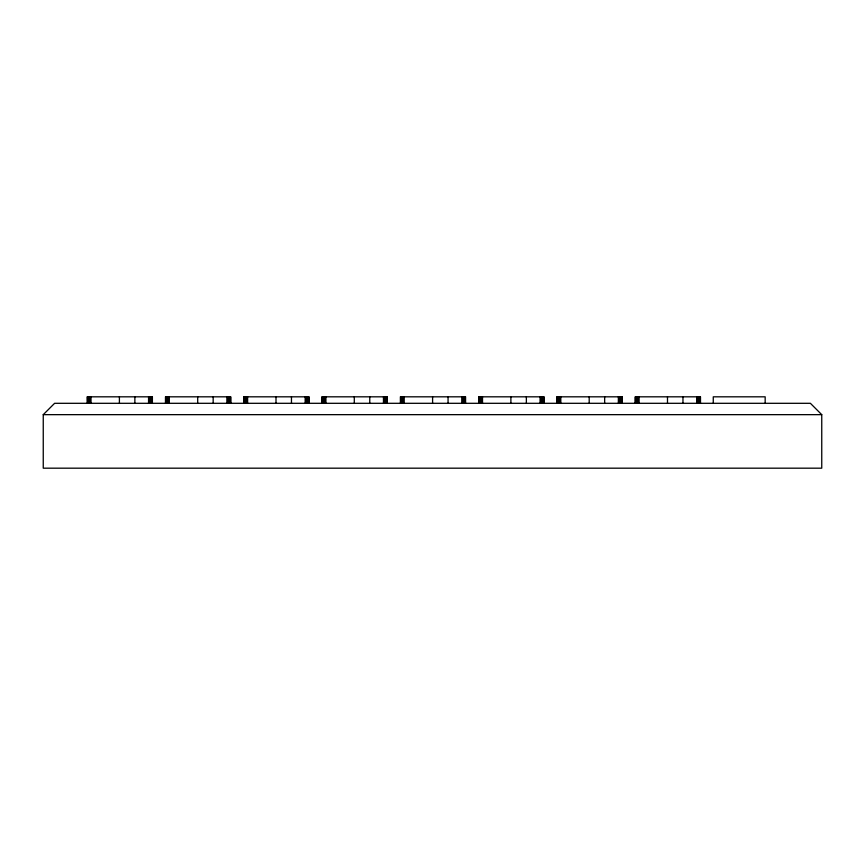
<?xml version="1.0" encoding="UTF-8"?>
<svg xmlns="http://www.w3.org/2000/svg" width="865" height="865" viewBox="0 0 865 865"><rect width="100%" height="100%" fill="white"/><g stroke="black" fill="none" stroke-linecap="round" stroke-linejoin="round"><path stroke-width="1.3" d="M43.25 414.659L54.603 403.306L810.397 403.306L821.75 414.659L821.75 468.181L43.25 468.181L43.25 414.659L821.75 414.659M556.984 396.819L622.184 396.819L622.054 403.306M765.168 403.306L765.168 396.819L713.268 396.819L713.268 403.306M700.488 403.306L700.488 396.819L635.288 396.819L635.288 403.306M700.358 396.819L700.358 403.306M700.196 396.819L700.196 403.306M699.969 396.819L699.969 403.306M699.699 396.819L699.699 403.306M699.363 396.819L699.363 403.306M698.985 396.819L698.985 403.306M698.574 396.819L698.574 403.306M698.12 396.819L698.12 403.306M697.655 396.819L697.655 403.306M696.66 396.819L696.66 403.306M682.961 396.819L682.961 403.306M667.488 396.819L667.488 403.306M639.116 396.819L639.116 403.306M638.121 396.819L638.121 403.306M637.646 396.819L637.646 403.306M637.202 396.819L637.202 403.306M636.781 396.819L636.781 403.306M636.402 396.819L636.402 403.306M636.078 396.819L636.078 403.306M635.797 396.819L635.797 403.306M635.58 396.819L635.58 403.306M635.418 396.819L635.418 403.306M621.892 396.819L621.892 403.306M621.676 396.819L621.676 403.306M621.394 396.819L621.394 403.306M621.07 396.819L621.07 403.306M620.692 396.819L620.692 403.306M620.27 396.819L620.27 403.306M619.827 396.819L619.827 403.306M619.351 396.819L619.351 403.306M618.356 396.819L618.356 403.306M604.657 396.819L604.657 403.306M589.195 396.819L589.195 403.306M560.812 396.819L560.812 403.306M559.817 396.819L559.817 403.306M559.352 396.819L559.352 403.306M558.898 396.819L558.898 403.306M558.487 396.819L558.487 403.306M558.109 396.819L558.109 403.306M557.774 396.819L557.774 403.306M557.503 396.819L557.503 403.306M557.276 396.819L557.276 403.306M557.114 396.819L557.114 403.306M543.89 403.306L543.89 396.819L478.691 396.819L478.691 403.306M543.761 396.819L543.761 403.306M543.598 396.819L543.598 403.306M543.371 396.819L543.371 403.306M543.101 396.819L543.101 403.306M542.766 396.819L542.766 403.306M542.387 396.819L542.387 403.306M541.977 396.819L541.977 403.306M541.522 396.819L541.522 403.306M541.058 396.819L541.058 403.306M540.063 396.819L540.063 403.306M526.363 396.819L526.363 403.306M510.891 396.819L510.891 403.306M482.519 396.819L482.519 403.306M481.524 396.819L481.524 403.306M481.048 396.819L481.048 403.306M480.605 396.819L480.605 403.306M480.183 396.819L480.183 403.306M479.805 396.819L479.805 403.306M479.48 396.819L479.48 403.306M479.199 396.819L479.199 403.306M478.983 396.819L478.983 403.306M478.821 396.819L478.821 403.306M465.586 403.306L465.586 396.819L400.387 396.819L400.387 403.306M465.294 396.819L465.294 403.306M465.078 396.819L465.078 403.306M464.797 396.819L464.797 403.306M464.473 396.819L464.473 403.306M464.094 396.819L464.094 403.306M463.672 396.819L463.672 403.306M463.229 396.819L463.229 403.306M462.753 396.819L462.753 403.306M461.759 396.819L461.759 403.306M448.059 396.819L448.059 403.306M432.597 396.819L432.597 403.306M404.214 396.819L404.214 403.306M403.22 396.819L403.22 403.306M402.755 396.819L402.755 403.306M402.301 396.819L402.301 403.306M401.89 396.819L401.89 403.306M401.511 396.819L401.511 403.306M401.176 396.819L401.176 403.306M400.906 396.819L400.906 403.306M400.679 396.819L400.679 403.306M387.293 403.306L387.293 396.819L322.094 396.819L322.094 403.306M387.163 396.819L387.163 403.306M387.001 396.819L387.001 403.306M386.774 396.819L386.774 403.306M386.504 396.819L386.504 403.306M386.168 396.819L386.168 403.306M385.79 396.819L385.79 403.306M385.379 396.819L385.379 403.306M384.925 396.819L384.925 403.306M384.46 396.819L384.46 403.306M383.465 396.819L383.465 403.306M369.766 396.819L369.766 403.306M354.293 396.819L354.293 403.306M325.921 396.819L325.921 403.306M324.926 396.819L324.926 403.306M324.451 396.819L324.451 403.306M324.007 396.819L324.007 403.306M323.586 396.819L323.586 403.306M323.207 396.819L323.207 403.306M322.883 396.819L322.883 403.306M322.602 396.819L322.602 403.306M322.386 396.819L322.386 403.306M322.223 396.819L322.223 403.306M308.989 403.306L308.989 396.819L243.789 396.819L243.919 403.306M308.697 396.819L308.697 403.306M308.481 396.819L308.481 403.306M308.2 396.819L308.2 403.306M307.875 396.819L307.875 403.306M307.497 396.819L307.497 403.306M307.075 396.819L307.075 403.306M306.632 396.819L306.632 403.306M306.156 396.819L306.156 403.306M305.161 396.819L305.161 403.306M291.462 396.819L291.462 403.306M276 396.819L276 403.306M247.617 396.819L247.617 403.306M246.622 396.819L246.622 403.306M246.157 396.819L246.157 403.306M245.703 396.819L245.703 403.306M245.292 396.819L245.292 403.306M244.914 396.819L244.914 403.306M244.579 396.819L244.579 403.306M244.308 396.819L244.308 403.306M244.081 396.819L244.081 403.306M230.696 403.306L230.696 396.819L165.496 396.819L165.496 403.306M230.566 396.819L230.566 403.306M230.404 396.819L230.404 403.306M230.177 396.819L230.177 403.306M229.906 396.819L229.906 403.306M229.571 396.819L229.571 403.306M229.193 396.819L229.193 403.306M228.782 396.819L228.782 403.306M228.328 396.819L228.328 403.306M227.863 396.819L227.863 403.306M226.868 396.819L226.868 403.306M213.168 396.819L213.168 403.306M197.696 396.819L197.696 403.306M169.324 396.819L169.324 403.306M168.329 396.819L168.329 403.306M167.853 396.819L167.853 403.306M167.41 396.819L167.41 403.306M166.988 396.819L166.988 403.306M166.61 396.819L166.61 403.306M166.285 396.819L166.285 403.306M166.004 396.819L166.004 403.306M165.788 396.819L165.788 403.306M165.626 396.819L165.626 403.306M152.391 403.306L152.391 396.819L87.192 396.819L87.322 403.306M152.262 396.819L152.262 403.306M152.099 396.819L152.099 403.306M151.883 396.819L151.883 403.306M151.602 396.819L151.602 403.306M151.278 396.819L151.278 403.306M150.899 396.819L150.899 403.306M150.478 396.819L150.478 403.306M150.034 396.819L150.034 403.306M149.559 396.819L149.559 403.306M148.564 396.819L148.564 403.306M134.864 396.819L134.864 403.306M119.402 396.819L119.402 403.306M91.02 396.819L91.02 403.306M90.025 396.819L90.025 403.306M89.56 396.819L89.56 403.306M89.106 396.819L89.106 403.306M88.695 396.819L88.695 403.306M88.317 396.819L88.317 403.306M87.981 396.819L87.981 403.306M87.711 396.819L87.711 403.306M87.484 396.819L87.484 403.306"/></g></svg>
